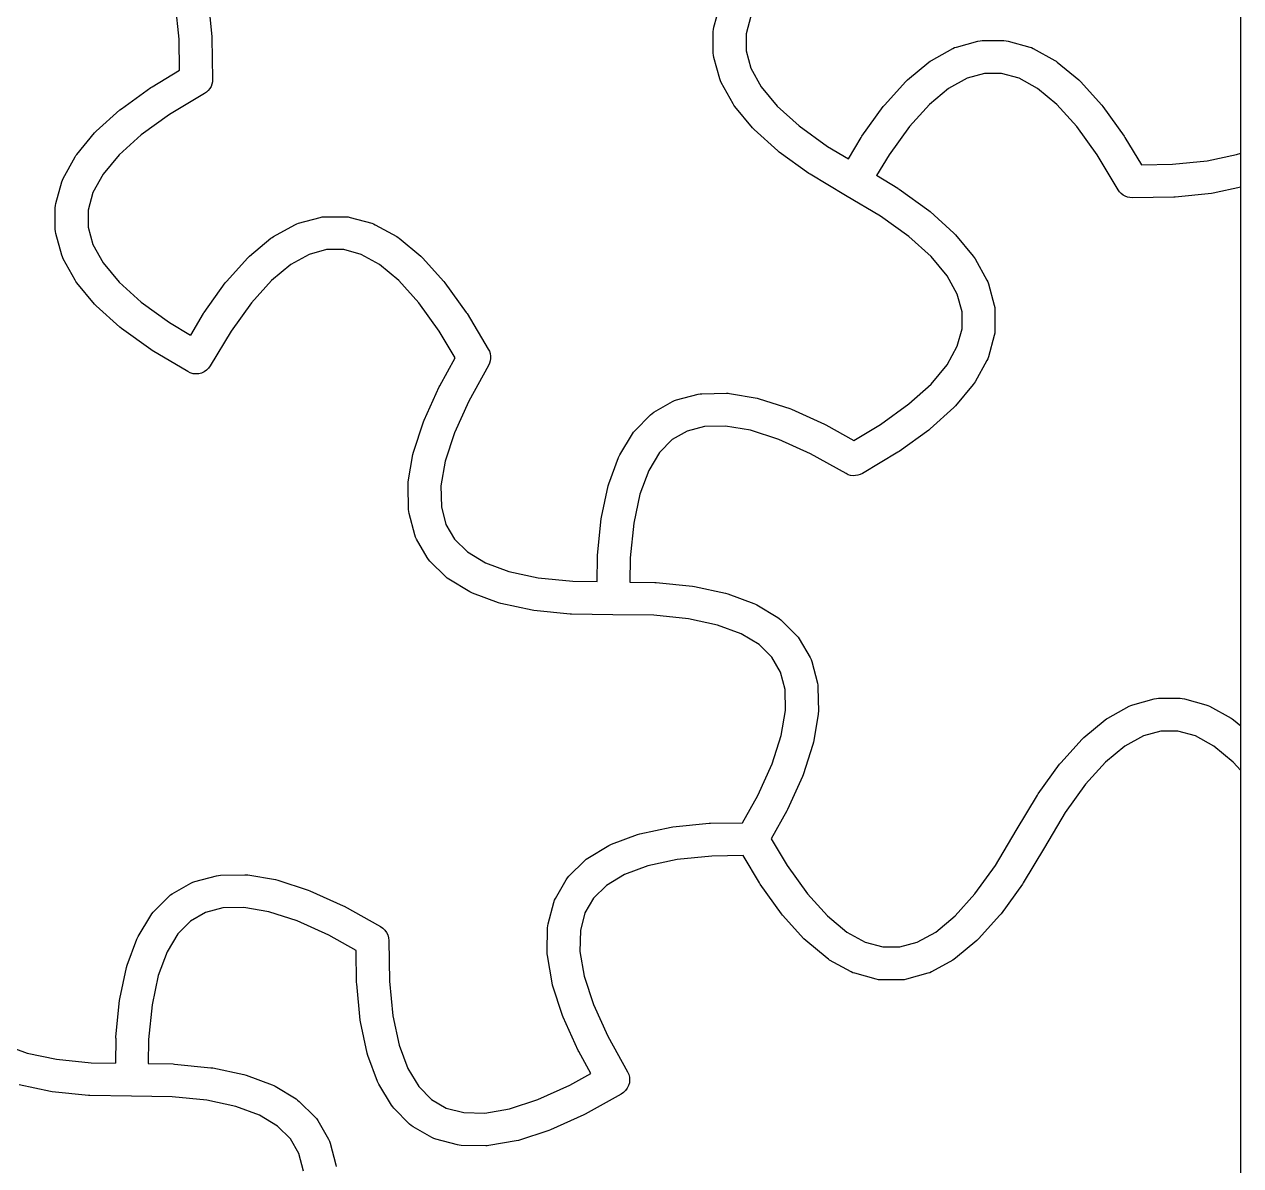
# Model space of a CAD drawing. Header units: millimetres. Extents: x 0 to 304, y 0 to 228.
# Drawn here: x 248.4 to 304, y 52.1 to 104.3 of the extents above; entities that cross this region are included whole.
import ezdxf

# ---------------------------------------------------------------- set-up
doc = ezdxf.new("R2010")
doc.units = ezdxf.units.MM
doc.layers.add('VISIBLE', color=7, linetype='CONTINUOUS')

msp = doc.modelspace()

# ---------------------------------------------------------------- linework, layer by layer
at = {"layer": 'VISIBLE'}
for p, q in [((304, 98.380293), (304, 109.041617)), ((255.51607, 103.583447), (255.356999, 105.168369)), ((256.845363, 105.359386), (257.011768, 103.701392)), ((279.937657, 104.127792), (280.20819, 105.109223)), ((281.630698, 104.625147), (281.410691, 103.82701)), ((279.910691, 103.928487), (279.917463, 104.029047)), ((279.910691, 102.946708), (279.910691, 103.928487)), ((279.917463, 104.029047), (279.937657, 104.127792)), ((255.537058, 102.158044), (255.51607, 103.583447)), ((257.011768, 103.701392), (257.015436, 103.637537)), ((257.015436, 103.637537), (257.043271, 101.747162)), ((281.410691, 103.82701), (281.410691, 103.048185)), ((291.020248, 103.221282), (292.00168, 103.491814)), ((292.00168, 103.491814), (292.100425, 103.512009)), ((292.100425, 103.512009), (292.200985, 103.518781)), ((292.200985, 103.518781), (293.182764, 103.518781)), ((293.182764, 103.518781), (293.283324, 103.512009)), ((293.283324, 103.512009), (293.382069, 103.491814)), ((293.382069, 103.491814), (294.363501, 103.221282)), ((279.917463, 102.846147), (279.910691, 102.946708)), ((279.937657, 102.747403), (279.917463, 102.846147)), ((281.410691, 103.048185), (281.630698, 102.250047)), ((289.876772, 102.613821), (290.857163, 103.154886)), ((290.857163, 103.154886), (290.93675, 103.192887)), ((290.93675, 103.192887), (291.020248, 103.221282)), ((294.363501, 103.221282), (294.446998, 103.192887)), ((294.446998, 103.192887), (294.526586, 103.154886)), ((294.526586, 103.154886), (295.506977, 102.613821)), ((280.20819, 101.765971), (279.937657, 102.747403)), ((281.630698, 102.250047), (282.09475, 101.409201)), ((288.781743, 101.722896), (289.7604, 102.534493)), ((289.7604, 102.534493), (289.81672, 102.576895)), ((289.81672, 102.576895), (289.876772, 102.613821)), ((295.506977, 102.613821), (295.567029, 102.576895)), ((295.567029, 102.576895), (295.623349, 102.534493)), ((295.623349, 102.534493), (296.602006, 101.722896)), ((254.285635, 101.410755), (255.537058, 102.158044)), ((257.043271, 101.747162), (257.03654, 101.635269)), ((280.236585, 101.682473), (280.20819, 101.765971)), ((280.274585, 101.602886), (280.236585, 101.682473)), ((288.703626, 101.647966), (288.781743, 101.722896)), ((291.504325, 101.798774), (290.663478, 101.334721)), ((292.302462, 102.018781), (291.504325, 101.798774)), ((293.081287, 102.018781), (292.302462, 102.018781)), ((293.879424, 101.798774), (293.081287, 102.018781)), ((294.720271, 101.334721), (293.879424, 101.798774)), ((296.602006, 101.722896), (296.680123, 101.647966)), ((252.879505, 100.402543), (254.232168, 101.375651)), ((254.232168, 101.375651), (254.285635, 101.410755)), ((256.769552, 101.156694), (256.677874, 101.092192)), ((256.850592, 101.23414), (256.769552, 101.156694)), ((256.919184, 101.322799), (256.850592, 101.23414)), ((256.973796, 101.420691), (256.919184, 101.322799)), ((257.013208, 101.525629), (256.973796, 101.420691)), ((257.03654, 101.635269), (257.013208, 101.525629)), ((280.815651, 100.622495), (280.274585, 101.602886)), ((282.09475, 101.409201), (282.826558, 100.526758)), ((287.727396, 100.565836), (288.703626, 101.647966)), ((290.663478, 101.334721), (289.781035, 100.602914)), ((295.602714, 100.602914), (294.720271, 101.334721)), ((296.680123, 101.647966), (297.656352, 100.565836)), ((256.677874, 101.092192), (255.082161, 100.139311)), ((280.852577, 100.562442), (280.815651, 100.622495)), ((280.894978, 100.506123), (280.852577, 100.562442)), ((287.675452, 100.501444), (287.727396, 100.565836)), ((289.781035, 100.602914), (288.868904, 99.591836)), ((296.514844, 99.591836), (295.602714, 100.602914)), ((297.656352, 100.565836), (297.708297, 100.501444)), ((251.732983, 99.374369), (252.815113, 100.350598)), ((252.815113, 100.350598), (252.879505, 100.402543)), ((255.082161, 100.139311), (253.789113, 99.20909)), ((281.706576, 99.527465), (280.894978, 100.506123)), ((282.826558, 100.526758), (283.837636, 99.614627)), ((286.702344, 99.148781), (287.675452, 100.501444)), ((297.708297, 100.501444), (298.681405, 99.148781)), ((281.781506, 99.449349), (281.706576, 99.527465)), ((282.863636, 98.473119), (281.781506, 99.449349)), ((283.837636, 99.614627), (285.130684, 98.684406)), ((288.868904, 99.591836), (287.938684, 98.298788)), ((297.445065, 98.298788), (296.514844, 99.591836)), ((250.846456, 98.317594), (251.658053, 99.296252)), ((251.658053, 99.296252), (251.732983, 99.374369)), ((253.789113, 99.20909), (252.778035, 98.296959)), ((286.082469, 98.116047), (286.667239, 99.095315)), ((286.667239, 99.095315), (286.702344, 99.148781)), ((298.681405, 99.148781), (298.716509, 99.095315)), ((298.716509, 99.095315), (299.463798, 97.843891)), ((282.928028, 98.421174), (282.863636, 98.473119)), ((284.280691, 97.448067), (282.928028, 98.421174)), ((285.130684, 98.684406), (286.082469, 98.116047)), ((303.805808, 98.308339), (304, 98.380293)), ((304, 96.815987), (304, 98.380293)), ((250.226063, 97.220831), (250.767128, 98.201223)), ((250.767128, 98.201223), (250.804054, 98.261275)), ((250.804054, 98.261275), (250.846456, 98.317594)), ((252.778035, 98.296959), (252.046228, 97.414516)), ((287.938684, 98.298788), (287.370324, 97.347003)), ((298.397947, 96.703075), (297.445065, 98.298788)), ((299.463798, 97.843891), (300.889201, 97.864879)), ((300.889201, 97.864879), (302.474124, 98.02395)), ((302.474124, 98.02395), (303.805808, 98.308339)), ((250.188062, 97.141244), (250.226063, 97.220831)), ((252.046228, 97.414516), (251.582176, 96.57367)), ((284.334157, 97.412962), (284.280691, 97.448067)), ((285.957352, 96.44367), (284.334157, 97.412962)), ((288.349592, 96.762232), (287.370324, 97.347003)), ((249.889135, 96.076314), (250.159667, 97.057746)), ((250.159667, 97.057746), (250.188062, 97.141244)), ((288.349592, 96.762232), (288.403058, 96.727128)), ((288.403058, 96.727128), (289.755721, 95.75402)), ((298.462449, 96.611398), (298.397947, 96.703075)), ((304, 96.815987), (302.746878, 96.548375)), ((304, 72.216305), (304, 96.815987)), ((251.582176, 96.57367), (251.362168, 95.775533)), ((287.553065, 95.490788), (285.957352, 96.44367)), ((298.539895, 96.530357), (298.462449, 96.611398)), ((298.628554, 96.461765), (298.539895, 96.530357)), ((298.726445, 96.407153), (298.628554, 96.461765)), ((298.831383, 96.367741), (298.726445, 96.407153)), ((298.941024, 96.344409), (298.831383, 96.367741)), ((299.052916, 96.337679), (298.941024, 96.344409)), ((300.943291, 96.365513), (299.052916, 96.337679)), ((301.007147, 96.369181), (300.943291, 96.365513)), ((302.665141, 96.535586), (301.007147, 96.369181)), ((302.746878, 96.548375), (302.665141, 96.535586)), ((249.862168, 95.877009), (249.868941, 95.97757)), ((249.862168, 94.895231), (249.862168, 95.877009)), ((249.868941, 95.97757), (249.889135, 96.076314)), ((251.362168, 95.775533), (251.362168, 94.996707)), ((289.755721, 95.75402), (289.820113, 95.702075)), ((289.820113, 95.702075), (290.902243, 94.725846)), ((251.362168, 94.996707), (251.582176, 94.19857)), ((259.828249, 94.562344), (260.808641, 95.103409)), ((260.808641, 95.103409), (260.888228, 95.141409)), ((260.888228, 95.141409), (260.971726, 95.169804)), ((260.971726, 95.169804), (261.953158, 95.440337)), ((261.953158, 95.440337), (262.051902, 95.460531)), ((262.051902, 95.460531), (262.152462, 95.467303)), ((262.152462, 95.467303), (263.134241, 95.467303)), ((263.134241, 95.467303), (263.234802, 95.460531)), ((263.234802, 95.460531), (263.333546, 95.440337)), ((263.333546, 95.440337), (264.314978, 95.169804)), ((264.314978, 95.169804), (264.398476, 95.141409)), ((264.398476, 95.141409), (264.478063, 95.103409)), ((264.478063, 95.103409), (265.458455, 94.562344)), ((288.846113, 94.560567), (287.553065, 95.490788)), ((249.868941, 94.79467), (249.862168, 94.895231)), ((249.889135, 94.695926), (249.868941, 94.79467)), ((250.159667, 93.714494), (249.889135, 94.695926)), ((258.73322, 93.671418), (259.711877, 94.483016)), ((259.711877, 94.483016), (259.768197, 94.525418)), ((259.768197, 94.525418), (259.828249, 94.562344)), ((265.458455, 94.562344), (265.518507, 94.525418)), ((265.518507, 94.525418), (265.574826, 94.483016)), ((265.574826, 94.483016), (266.553484, 93.671418)), ((289.857191, 93.648437), (288.846113, 94.560567)), ((290.902243, 94.725846), (290.977173, 94.647729)), ((290.977173, 94.647729), (291.788771, 93.669072)), ((251.582176, 94.19857), (252.046228, 93.357724)), ((262.253939, 93.967303), (261.455802, 93.747296)), ((263.032765, 93.967303), (262.253939, 93.967303)), ((263.830902, 93.747296), (263.032765, 93.967303)), ((250.188062, 93.630996), (250.159667, 93.714494)), ((250.226063, 93.551409), (250.188062, 93.630996)), ((250.767128, 92.571017), (250.226063, 93.551409)), ((252.046228, 93.357724), (252.778035, 92.475281)), ((257.678874, 92.514359), (258.655103, 93.596489)), ((258.655103, 93.596489), (258.73322, 93.671418)), ((261.455802, 93.747296), (260.614956, 93.283244)), ((264.671748, 93.283244), (263.830902, 93.747296)), ((266.553484, 93.671418), (266.6316, 93.596489)), ((266.6316, 93.596489), (267.60783, 92.514359)), ((290.588999, 92.765994), (289.857191, 93.648437)), ((291.788771, 93.669072), (291.831172, 93.612752)), ((291.831172, 93.612752), (291.868098, 93.5527)), ((291.868098, 93.5527), (292.409163, 92.572309)), ((260.614956, 93.283244), (259.732513, 92.551437)), ((265.554191, 92.551437), (264.671748, 93.283244)), ((250.804054, 92.510965), (250.767128, 92.571017)), ((250.846456, 92.454645), (250.804054, 92.510965)), ((251.658053, 91.475988), (250.846456, 92.454645)), ((252.778035, 92.475281), (253.789113, 91.56315)), ((256.653821, 91.097304), (257.626929, 92.449967)), ((257.626929, 92.449967), (257.678874, 92.514359)), ((259.732513, 92.551437), (258.820382, 91.540359)), ((266.466322, 91.540359), (265.554191, 92.551437)), ((267.60783, 92.514359), (267.659775, 92.449967)), ((267.659775, 92.449967), (268.632883, 91.097304)), ((291.053051, 91.925147), (290.588999, 92.765994)), ((292.409163, 92.572309), (292.447164, 92.492721)), ((292.447164, 92.492721), (292.475559, 92.409223)), ((292.475559, 92.409223), (292.746091, 91.427792)), ((291.273058, 91.12701), (291.053051, 91.925147)), ((251.732983, 91.397871), (251.658053, 91.475988)), ((252.815113, 90.421642), (251.732983, 91.397871)), ((253.789113, 91.56315), (255.082161, 90.632929)), ((258.820382, 91.540359), (257.890161, 90.247311)), ((267.396543, 90.247311), (266.466322, 91.540359)), ((291.273058, 90.348185), (291.273058, 91.12701)), ((292.746091, 91.427792), (292.766286, 91.329047)), ((292.766286, 91.329047), (292.773058, 91.228487)), ((292.773058, 91.228487), (292.773058, 90.246708)), ((255.082161, 90.632929), (256.033946, 90.06457)), ((256.618717, 91.043837), (256.033946, 90.06457)), ((256.618717, 91.043837), (256.653821, 91.097304)), ((268.632883, 91.097304), (268.667987, 91.043837)), ((268.667987, 91.043837), (269.637279, 89.420642)), ((252.879505, 90.369697), (252.815113, 90.421642)), ((254.232168, 89.396589), (252.879505, 90.369697)), ((257.890161, 90.247311), (256.937279, 88.651598)), ((268.12742, 89.02337), (267.396543, 90.247311)), ((291.053051, 89.550047), (291.273058, 90.348185)), ((292.746091, 90.047403), (292.475559, 89.065971)), ((292.766286, 90.146147), (292.746091, 90.047403)), ((292.773058, 90.246708), (292.766286, 90.146147)), ((290.588999, 88.709201), (291.053051, 89.550047)), ((254.285635, 89.361485), (254.232168, 89.396589)), ((255.90883, 88.392192), (254.285635, 89.361485)), ((267.4173, 87.750487), (268.12742, 89.02337)), ((269.637279, 89.420642), (269.687397, 89.320375)), ((269.687397, 89.320375), (269.722011, 89.213758)), ((269.722011, 89.213758), (269.740348, 89.103173)), ((269.741999, 88.99109), (269.726926, 88.880012)), ((269.740348, 89.103173), (269.741999, 88.99109)), ((292.409163, 88.902886), (291.868098, 87.922495)), ((292.447164, 88.982473), (292.409163, 88.902886)), ((292.475559, 89.065971), (292.447164, 88.982473)), ((256.026488, 88.335203), (255.90883, 88.392192)), ((256.152256, 88.299512), (256.026488, 88.335203)), ((256.658749, 88.38115), (256.539463, 88.32765)), ((256.766932, 88.454551), (256.658749, 88.38115)), ((256.860725, 88.545623), (256.766932, 88.454551)), ((256.937279, 88.651598), (256.860725, 88.545623)), ((269.648321, 88.670723), (268.742834, 87.047647)), ((269.695466, 88.772423), (269.648321, 88.670723)), ((269.726926, 88.880012), (269.695466, 88.772423)), ((289.857191, 87.826758), (290.588999, 88.709201)), ((256.28231, 88.286201), (256.152256, 88.299512)), ((256.4127, 88.295677), (256.28231, 88.286201)), ((256.539463, 88.32765), (256.4127, 88.295677)), ((288.846113, 86.914627), (289.857191, 87.826758)), ((291.788771, 87.806123), (290.977173, 86.827465)), ((291.831172, 87.862442), (291.788771, 87.806123)), ((291.868098, 87.922495), (291.831172, 87.862442)), ((266.703662, 86.174285), (267.388549, 87.693352)), ((267.388549, 87.693352), (267.4173, 87.750487)), ((278.23823, 87.103909), (279.223442, 87.360337)), ((279.223442, 87.360337), (279.30995, 87.377495)), ((279.30995, 87.377495), (279.397875, 87.384379)), ((279.397875, 87.384379), (280.517452, 87.405999)), ((280.517452, 87.405999), (280.587921, 87.404046)), ((280.587921, 87.404046), (280.657897, 87.395485)), ((280.657897, 87.395485), (281.911237, 87.181949)), ((268.742834, 87.047647), (268.088133, 85.595528)), ((277.201899, 86.536721), (278.052144, 87.02761)), ((278.052144, 87.02761), (278.142618, 87.072026)), ((278.142618, 87.072026), (278.23823, 87.103909)), ((281.911237, 87.181949), (282.016353, 87.156117)), ((282.016353, 87.156117), (283.402858, 86.707079)), ((283.402858, 86.707079), (283.480039, 86.677287)), ((283.480039, 86.677287), (284.999107, 85.9924)), ((287.553065, 85.984406), (288.846113, 86.914627)), ((290.902243, 86.749349), (289.820113, 85.773119)), ((290.977173, 86.827465), (290.902243, 86.749349)), ((266.67387, 86.097103), (266.703662, 86.174285)), ((276.3281, 85.688711), (277.042779, 86.413715)), ((277.042779, 86.413715), (277.118197, 86.480576)), ((277.118197, 86.480576), (277.201899, 86.536721)), ((266.224832, 84.710599), (266.67387, 86.097103)), ((268.088133, 85.595528), (267.668579, 84.300061)), ((276.220062, 85.549668), (276.269986, 85.622371)), ((276.269986, 85.622371), (276.3281, 85.688711)), ((278.714263, 85.677834), (278.03978, 85.288421)), ((279.515473, 85.886371), (278.714263, 85.677834)), ((280.475694, 85.904913), (279.515473, 85.886371)), ((281.605815, 85.712371), (280.475694, 85.904913)), ((282.901283, 85.292817), (281.605815, 85.712371)), ((284.999107, 85.9924), (285.056241, 85.963649)), ((285.056241, 85.963649), (286.329124, 85.253529)), ((286.329124, 85.253529), (287.553065, 85.984406)), ((289.755721, 85.721174), (288.403058, 84.748067)), ((289.820113, 85.773119), (289.755721, 85.721174)), ((275.641551, 84.590896), (276.220062, 85.549668)), ((278.03978, 85.288421), (277.458577, 84.698821)), ((284.353402, 84.638115), (282.901283, 85.292817)), ((265.985464, 83.352142), (266.199, 84.605483)), ((266.199, 84.605483), (266.224832, 84.710599)), ((275.13869, 83.271818), (275.580434, 84.46401)), ((275.580434, 84.46401), (275.608007, 84.528891)), ((275.608007, 84.528891), (275.641551, 84.590896)), ((277.458577, 84.698821), (276.962408, 83.876517)), ((285.976478, 83.732628), (284.353402, 84.638115)), ((288.349592, 84.712962), (286.726396, 83.74367)), ((288.403058, 84.748067), (288.349592, 84.712962)), ((267.668579, 84.300061), (267.476036, 83.169939)), ((265.976903, 83.282167), (265.985464, 83.352142)), ((276.962408, 83.876517), (276.564094, 82.801531)), ((286.078177, 83.685484), (285.976478, 83.732628)), ((286.185767, 83.654024), (286.078177, 83.685484)), ((286.296844, 83.63895), (286.185767, 83.654024)), ((286.408927, 83.640601), (286.296844, 83.63895)), ((286.519512, 83.658938), (286.408927, 83.640601)), ((286.626129, 83.693552), (286.519512, 83.658938)), ((286.726396, 83.74367), (286.626129, 83.693552)), ((265.97495, 83.211697), (265.976903, 83.282167)), ((265.99657, 82.092121), (265.97495, 83.211697)), ((267.476036, 83.169939), (267.494579, 82.209719)), ((274.80413, 81.742601), (275.108504, 83.167868)), ((275.108504, 83.167868), (275.13869, 83.271818)), ((276.564094, 82.801531), (276.279705, 81.469847)), ((266.003454, 82.004196), (265.99657, 82.092121)), ((266.020612, 81.917687), (266.003454, 82.004196)), ((266.27704, 80.932476), (266.020612, 81.917687)), ((267.494579, 82.209719), (267.703115, 81.408508)), ((274.79134, 81.660864), (274.80413, 81.742601)), ((267.703115, 81.408508), (268.092528, 80.734026)), ((274.624935, 80.00287), (274.79134, 81.660864)), ((276.279705, 81.469847), (276.120634, 79.884924)), ((266.308924, 80.836864), (266.27704, 80.932476)), ((266.353339, 80.74639), (266.308924, 80.836864)), ((266.844228, 79.896144), (266.353339, 80.74639)), ((268.092528, 80.734026), (268.682128, 80.152822)), ((268.682128, 80.152822), (269.504433, 79.656654)), ((274.621268, 79.939014), (274.624935, 80.00287)), ((266.900373, 79.812442), (266.844228, 79.896144)), ((266.967234, 79.737024), (266.900373, 79.812442)), ((267.692238, 79.022346), (266.967234, 79.737024)), ((269.504433, 79.656654), (270.579418, 79.258339)), ((274.604475, 78.798558), (274.621268, 79.939014)), ((276.120634, 79.884924), (276.104313, 78.776474)), ((267.758578, 78.964232), (267.692238, 79.022346)), ((267.831281, 78.914308), (267.758578, 78.964232)), ((268.790053, 78.335796), (267.831281, 78.914308)), ((270.579418, 79.258339), (271.911103, 78.97395)), ((271.911103, 78.97395), (273.496025, 78.814879)), ((268.852058, 78.302253), (268.790053, 78.335796)), ((273.496025, 78.814879), (274.604475, 78.798558)), ((276.104313, 78.776474), (277.244769, 78.759682)), ((277.244769, 78.759682), (277.308624, 78.756014)), ((277.308624, 78.756014), (278.966618, 78.589609)), ((278.966618, 78.589609), (279.048356, 78.576819)), ((279.048356, 78.576819), (280.473623, 78.272445)), ((268.916939, 78.274679), (268.852058, 78.302253)), ((270.109132, 77.832936), (268.916939, 78.274679)), ((270.213081, 77.80275), (270.109132, 77.832936)), ((271.638348, 77.498375), (270.213081, 77.80275)), ((280.473623, 78.272445), (280.577572, 78.242259)), ((280.577572, 78.242259), (281.769765, 77.800515)), ((281.769765, 77.800515), (281.834646, 77.772942)), ((271.720085, 77.485586), (271.638348, 77.498375)), ((273.37808, 77.319181), (271.720085, 77.485586)), ((273.441935, 77.315513), (273.37808, 77.319181)), ((275.33231, 77.287679), (273.441935, 77.315513)), ((277.190678, 77.260315), (275.33231, 77.287679)), ((278.775601, 77.101244), (277.190678, 77.260315)), ((281.834646, 77.772942), (281.896651, 77.739398)), ((281.896651, 77.739398), (282.855423, 77.160887)), ((280.107286, 76.816855), (278.775601, 77.101244)), ((281.182271, 76.418541), (280.107286, 76.816855)), ((282.855423, 77.160887), (282.928126, 77.110963)), ((282.928126, 77.110963), (282.994465, 77.052849)), ((282.994465, 77.052849), (283.719469, 76.33817)), ((282.004575, 75.922372), (281.182271, 76.418541)), ((283.719469, 76.33817), (283.78633, 76.262752)), ((283.78633, 76.262752), (283.842475, 76.17905)), ((283.842475, 76.17905), (284.333365, 75.328805)), ((282.594176, 75.341169), (282.004575, 75.922372)), ((282.983588, 74.666686), (282.594176, 75.341169)), ((284.333365, 75.328805), (284.37778, 75.238331)), ((284.37778, 75.238331), (284.409664, 75.142719)), ((284.409664, 75.142719), (284.666091, 74.157507)), ((283.192125, 73.865476), (282.983588, 74.666686)), ((284.666091, 74.157507), (284.68325, 74.070999)), ((284.68325, 74.070999), (284.690134, 73.983074)), ((284.690134, 73.983074), (284.711753, 72.863497)), ((283.210667, 72.905255), (283.192125, 73.865476)), ((299.071726, 73.172759), (300.053158, 73.443292)), ((300.053158, 73.443292), (300.151902, 73.463486)), ((300.151902, 73.463486), (300.252462, 73.470258)), ((300.252462, 73.470258), (301.234241, 73.470258)), ((301.234241, 73.470258), (301.334802, 73.463486)), ((301.334802, 73.463486), (301.433546, 73.443292)), ((301.433546, 73.443292), (302.414978, 73.172759)), ((283.018125, 71.775134), (283.210667, 72.905255)), ((284.7098, 72.793028), (284.701239, 72.723053)), ((284.711753, 72.863497), (284.7098, 72.793028)), ((297.928249, 72.565299), (298.908641, 73.106364)), ((298.908641, 73.106364), (298.988228, 73.144364)), ((298.988228, 73.144364), (299.071726, 73.172759)), ((302.414978, 73.172759), (302.498476, 73.144364)), ((302.498476, 73.144364), (302.578063, 73.106364)), ((302.578063, 73.106364), (303.558455, 72.565299)), ((284.701239, 72.723053), (284.487704, 71.469712)), ((296.83322, 71.674373), (297.811877, 72.485971)), ((297.811877, 72.485971), (297.868197, 72.528372)), ((297.868197, 72.528372), (297.928249, 72.565299)), ((303.558455, 72.565299), (303.618507, 72.528372)), ((303.618507, 72.528372), (303.674826, 72.485971)), ((303.674826, 72.485971), (304, 72.216305)), ((282.598571, 70.479666), (283.018125, 71.775134)), ((296.755103, 71.599443), (296.83322, 71.674373)), ((299.555802, 71.750251), (298.714956, 71.286199)), ((300.353939, 71.970258), (299.555802, 71.750251)), ((301.132765, 71.970258), (300.353939, 71.970258)), ((301.930902, 71.750251), (301.132765, 71.970258)), ((302.771748, 71.286199), (301.930902, 71.750251)), ((304, 70.171069), (304, 72.216305)), ((284.461871, 71.364596), (284.012834, 69.978091)), ((284.487704, 71.469712), (284.461871, 71.364596)), ((295.778874, 70.517313), (296.755103, 71.599443)), ((298.714956, 71.286199), (297.832513, 70.554391)), ((303.654191, 70.554391), (302.771748, 71.286199)), ((297.832513, 70.554391), (296.920382, 69.543313)), ((304, 70.171069), (303.654191, 70.554391)), ((281.943869, 69.027547), (282.598571, 70.479666)), ((294.753821, 69.100259), (295.726929, 70.452921)), ((295.726929, 70.452921), (295.778874, 70.517313)), ((304, 49.681767), (304, 70.171069)), ((283.983041, 69.90091), (283.298155, 68.381842)), ((284.012834, 69.978091), (283.983041, 69.90091)), ((296.920382, 69.543313), (295.990161, 68.250265)), ((281.249344, 67.782618), (281.943869, 69.027547)), ((293.749424, 67.423597), (294.718717, 69.046792)), ((294.718717, 69.046792), (294.753821, 69.100259)), ((283.298155, 68.381842), (283.269403, 68.324708)), ((279.791935, 67.761159), (281.249344, 67.782618)), ((283.269403, 68.324708), (282.559283, 67.051825)), ((295.990161, 68.250265), (295.037279, 66.654553)), ((275.266939, 66.801993), (276.459132, 67.243736)), ((276.459132, 67.243736), (276.563081, 67.273922)), ((276.563081, 67.273922), (277.988348, 67.578297)), ((277.988348, 67.578297), (278.070085, 67.591086)), ((278.070085, 67.591086), (279.72808, 67.757491)), ((279.72808, 67.757491), (279.791935, 67.761159)), ((292.796543, 65.827884), (293.749424, 67.423597)), ((274.181281, 66.162364), (275.140053, 66.740876)), ((275.140053, 66.740876), (275.202058, 66.774419)), ((275.202058, 66.774419), (275.266939, 66.801993)), ((282.559283, 67.051825), (283.290161, 65.827884)), ((274.042238, 66.054326), (274.108578, 66.11244)), ((274.108578, 66.11244), (274.181281, 66.162364)), ((279.846025, 66.261793), (278.261103, 66.102722)), ((281.271428, 66.282781), (279.846025, 66.261793)), ((282.018717, 65.031357), (281.271428, 66.282781)), ((295.037279, 66.654553), (294.067987, 65.031357)), ((273.317234, 65.339648), (274.042238, 66.054326)), ((276.929418, 65.818333), (275.854433, 65.420018)), ((278.261103, 66.102722), (276.929418, 65.818333)), ((283.290161, 65.827884), (284.220382, 64.534836)), ((291.866322, 64.534836), (292.796543, 65.827884)), ((255.204853, 64.539676), (256.055099, 65.030565)), ((256.055099, 65.030565), (256.145573, 65.07498)), ((256.145573, 65.07498), (256.241185, 65.106864)), ((256.241185, 65.106864), (257.226396, 65.363292)), ((257.226396, 65.363292), (257.312905, 65.38045)), ((257.312905, 65.38045), (257.40083, 65.387334)), ((257.40083, 65.387334), (258.520406, 65.408954)), ((258.520406, 65.408954), (258.590876, 65.407001)), ((258.590876, 65.407001), (258.660851, 65.39844)), ((258.660851, 65.39844), (259.914192, 65.184904)), ((259.914192, 65.184904), (260.019308, 65.159072)), ((260.019308, 65.159072), (261.405813, 64.710034)), ((272.703339, 64.330282), (273.194228, 65.180528)), ((273.194228, 65.180528), (273.250373, 65.26423)), ((273.250373, 65.26423), (273.317234, 65.339648)), ((275.854433, 65.420018), (275.032128, 64.92385)), ((282.053821, 64.977891), (282.018717, 65.031357)), ((294.067987, 65.031357), (294.032883, 64.977891)), ((255.045734, 64.41667), (255.121152, 64.48353)), ((255.121152, 64.48353), (255.204853, 64.539676)), ((261.405813, 64.710034), (261.482994, 64.680241)), ((261.482994, 64.680241), (263.002062, 63.995355)), ((275.032128, 64.92385), (274.442528, 64.342646)), ((283.026929, 63.625228), (282.053821, 64.977891)), ((284.220382, 64.534836), (285.132513, 63.523758)), ((290.954191, 63.523758), (291.866322, 64.534836)), ((294.032883, 64.977891), (293.059775, 63.625228)), ((254.331055, 63.691666), (255.045734, 64.41667)), ((257.518428, 63.889325), (256.717217, 63.680788)), ((258.478649, 63.907868), (257.518428, 63.889325)), ((259.60877, 63.715325), (258.478649, 63.907868)), ((263.002062, 63.995355), (263.059196, 63.966604)), ((263.059196, 63.966604), (264.710226, 63.045522)), ((272.370612, 63.158985), (272.62704, 64.144196)), ((272.62704, 64.144196), (272.658924, 64.239808)), ((272.658924, 64.239808), (272.703339, 64.330282)), ((274.442528, 64.342646), (274.053115, 63.668164)), ((253.644506, 62.593851), (254.223017, 63.552623)), ((254.223017, 63.552623), (254.272941, 63.625326)), ((254.272941, 63.625326), (254.331055, 63.691666)), ((256.717217, 63.680788), (256.042735, 63.291376)), ((260.904238, 63.295771), (259.60877, 63.715325)), ((274.053115, 63.668164), (273.844579, 62.866953)), ((283.078874, 63.560836), (283.026929, 63.625228)), ((284.055103, 62.478706), (283.078874, 63.560836)), ((285.132513, 63.523758), (286.014956, 62.79195)), ((290.071748, 62.79195), (290.954191, 63.523758)), ((293.00783, 63.560836), (292.0316, 62.478706)), ((293.059775, 63.625228), (293.00783, 63.560836)), ((256.042735, 63.291376), (255.461531, 62.701775)), ((262.356356, 62.641069), (260.904238, 63.295771)), ((264.710226, 63.045522), (264.818409, 62.972121)), ((264.818409, 62.972121), (264.912203, 62.881049)), ((264.912203, 62.881049), (264.988757, 62.775074)), ((264.988757, 62.775074), (265.045746, 62.657415)), ((272.32495, 61.864975), (272.34657, 62.984551)), ((272.34657, 62.984551), (272.353454, 63.072476)), ((272.353454, 63.072476), (272.370612, 63.158985)), ((273.844579, 62.866953), (273.826036, 61.906733)), ((286.014956, 62.79195), (286.855802, 62.327898)), ((289.230902, 62.327898), (290.071748, 62.79195)), ((253.141645, 61.274772), (253.583388, 62.466965)), ((253.583388, 62.466965), (253.610962, 62.531846)), ((253.610962, 62.531846), (253.644506, 62.593851)), ((255.461531, 62.701775), (254.965363, 61.879471)), ((263.601286, 61.946544), (262.356356, 62.641069)), ((265.045746, 62.657415), (265.081438, 62.531648)), ((265.081438, 62.531648), (265.094748, 62.401594)), ((265.094748, 62.401594), (265.122111, 60.543225)), ((284.13322, 62.403776), (284.055103, 62.478706)), ((285.111877, 61.592179), (284.13322, 62.403776)), ((286.855802, 62.327898), (287.653939, 62.107891)), ((288.432765, 62.107891), (289.230902, 62.327898)), ((291.953484, 62.403776), (290.974826, 61.592179)), ((292.0316, 62.478706), (291.953484, 62.403776)), ((254.965363, 61.879471), (254.567049, 60.804486)), ((263.622745, 60.489135), (263.601286, 61.946544)), ((272.326903, 61.794505), (272.32495, 61.864975)), ((272.335464, 61.72453), (272.326903, 61.794505)), ((272.549, 60.471189), (272.335464, 61.72453)), ((273.826036, 61.906733), (274.018579, 60.776611)), ((287.653939, 62.107891), (288.432765, 62.107891)), ((252.807085, 59.745556), (253.111459, 61.170823)), ((253.111459, 61.170823), (253.141645, 61.274772)), ((285.168197, 61.549777), (285.111877, 61.592179)), ((285.228249, 61.512851), (285.168197, 61.549777)), ((286.208641, 60.971786), (285.228249, 61.512851)), ((290.858455, 61.512851), (289.878063, 60.971786)), ((290.918507, 61.549777), (290.858455, 61.512851)), ((290.974826, 61.592179), (290.918507, 61.549777)), ((254.567049, 60.804486), (254.282659, 59.472801)), ((274.018579, 60.776611), (274.438133, 59.481144)), ((286.288228, 60.933785), (286.208641, 60.971786)), ((286.371726, 60.90539), (286.288228, 60.933785)), ((287.353158, 60.634858), (286.371726, 60.90539)), ((287.451902, 60.614663), (287.353158, 60.634858)), ((287.552462, 60.607891), (287.451902, 60.614663)), ((288.534241, 60.607891), (287.552462, 60.607891)), ((288.634802, 60.614663), (288.534241, 60.607891)), ((288.733546, 60.634858), (288.634802, 60.614663)), ((289.714978, 60.90539), (288.733546, 60.634858)), ((289.798476, 60.933785), (289.714978, 60.90539)), ((289.878063, 60.971786), (289.798476, 60.933785)), ((263.626413, 60.42528), (263.622745, 60.489135)), ((263.792818, 58.767286), (263.626413, 60.42528)), ((265.122111, 60.543225), (265.281182, 58.958303)), ((272.574832, 60.366073), (272.549, 60.471189)), ((273.02387, 58.979569), (272.574832, 60.366073)), ((252.62789, 58.005824), (252.794295, 59.663818)), ((252.794295, 59.663818), (252.807085, 59.745556)), ((254.282659, 59.472801), (254.123588, 57.887879)), ((274.438133, 59.481144), (275.092834, 58.029025)), ((265.281182, 58.958303), (265.565571, 57.626618)), ((273.053662, 58.902387), (273.02387, 58.979569)), ((273.738549, 57.383319), (273.053662, 58.902387)), ((263.805607, 58.685548), (263.792818, 58.767286)), ((264.109982, 57.260281), (263.805607, 58.685548)), ((252.624222, 57.941969), (252.60743, 56.801513)), ((252.624222, 57.941969), (252.62789, 58.005824)), ((254.123588, 57.887879), (254.107267, 56.779429)), ((275.092834, 58.029025), (275.998321, 56.405949)), ((247.507387, 57.659609), (248.582373, 57.261294)), ((248.582373, 57.261294), (249.914057, 56.976905)), ((264.140168, 57.156332), (264.109982, 57.260281)), ((265.565571, 57.626618), (265.963886, 56.551633)), ((273.7673, 57.326185), (273.738549, 57.383319)), ((274.322985, 56.330125), (273.7673, 57.326185)), ((249.914057, 56.976905), (251.49898, 56.817834)), ((251.49898, 56.817834), (252.60743, 56.801513)), ((254.107267, 56.779429), (255.247723, 56.762636)), ((255.247723, 56.762636), (255.311579, 56.758968)), ((255.311579, 56.758968), (256.969573, 56.592564)), ((264.581911, 55.964139), (264.140168, 57.156332)), ((256.969573, 56.592564), (257.051311, 56.579774)), ((257.051311, 56.579774), (258.476577, 56.2754)), ((258.476577, 56.2754), (258.580527, 56.245213)), ((258.580527, 56.245213), (259.77272, 55.80347)), ((265.963886, 56.551633), (266.460054, 55.729329)), ((273.354879, 55.790035), (274.322985, 56.330125)), ((275.998321, 56.405949), (276.051822, 56.286663)), ((276.051822, 56.286663), (276.083795, 56.1599)), ((276.083795, 56.1599), (276.093271, 56.02951)), ((249.641303, 55.50133), (248.216036, 55.805704)), ((259.77272, 55.80347), (259.8376, 55.775897)), ((259.8376, 55.775897), (259.899606, 55.742353)), ((259.899606, 55.742353), (260.858377, 55.163842)), ((264.609485, 55.899258), (264.581911, 55.964139)), ((264.643028, 55.837253), (264.609485, 55.899258)), ((265.221539, 54.878481), (264.643028, 55.837253)), ((266.460054, 55.729329), (267.041258, 55.139728)), ((271.90276, 55.135333), (273.354879, 55.790035)), ((275.987279, 55.65603), (275.910725, 55.550055)), ((276.044268, 55.773689), (275.987279, 55.65603)), ((276.07996, 55.899456), (276.044268, 55.773689)), ((276.093271, 56.02951), (276.07996, 55.899456)), ((249.72304, 55.48854), (249.641303, 55.50133)), ((251.381034, 55.322136), (249.72304, 55.48854)), ((251.44489, 55.318468), (251.381034, 55.322136)), ((253.335265, 55.290633), (251.44489, 55.318468)), ((255.193633, 55.26327), (253.335265, 55.290633)), ((256.778556, 55.104199), (255.193633, 55.26327)), ((258.110241, 54.81981), (256.778556, 55.104199)), ((260.858377, 55.163842), (260.93108, 55.113917)), ((260.93108, 55.113917), (260.99742, 55.055804)), ((260.99742, 55.055804), (261.722424, 54.341125)), ((267.041258, 55.139728), (267.71574, 54.750316)), ((270.607293, 54.715779), (271.90276, 55.135333)), ((275.708749, 55.385582), (274.057719, 54.4645)), ((275.816932, 55.458983), (275.708749, 55.385582)), ((275.910725, 55.550055), (275.816932, 55.458983)), ((259.185226, 54.421496), (258.110241, 54.81981)), ((265.271464, 54.805778), (265.221539, 54.878481)), ((265.329578, 54.739439), (265.271464, 54.805778)), ((266.044256, 54.014434), (265.329578, 54.739439)), ((267.71574, 54.750316), (268.516951, 54.541779)), ((268.516951, 54.541779), (269.477171, 54.523236)), ((269.477171, 54.523236), (270.607293, 54.715779)), ((274.057719, 54.4645), (274.000584, 54.435749)), ((260.00753, 53.925327), (259.185226, 54.421496)), ((260.59713, 53.344124), (260.00753, 53.925327)), ((261.722424, 54.341125), (261.789285, 54.265707)), ((261.789285, 54.265707), (261.84543, 54.182005)), ((261.84543, 54.182005), (262.336319, 53.33176)), ((266.119674, 53.947574), (266.044256, 54.014434)), ((266.203376, 53.891429), (266.119674, 53.947574)), ((267.053621, 53.400539), (266.203376, 53.891429)), ((274.000584, 54.435749), (272.481517, 53.750863)), ((260.986543, 52.669641), (260.59713, 53.344124)), ((262.336319, 53.33176), (262.380735, 53.241286)), ((267.144095, 53.356124), (267.053621, 53.400539)), ((267.239708, 53.32424), (267.144095, 53.356124)), ((272.404335, 53.72107), (271.017831, 53.272033)), ((272.481517, 53.750863), (272.404335, 53.72107)), ((262.380735, 53.241286), (262.412618, 53.145674)), ((262.412618, 53.145674), (262.669046, 52.160462)), ((268.224919, 53.067812), (267.239708, 53.32424)), ((268.311428, 53.050654), (268.224919, 53.067812)), ((268.399353, 53.04377), (268.311428, 53.050654)), ((269.518929, 53.02215), (268.399353, 53.04377)), ((269.589399, 53.024103), (269.518929, 53.02215)), ((269.659374, 53.032664), (269.589399, 53.024103)), ((270.912715, 53.2462), (269.659374, 53.032664)), ((271.017831, 53.272033), (270.912715, 53.2462)), ((261.19508, 51.868431), (260.986543, 52.669641)), ((262.669046, 52.160462), (262.686204, 52.073953))]:
    msp.add_line(p, q, dxfattribs=at)

doc.saveas('drawing.dxf')
